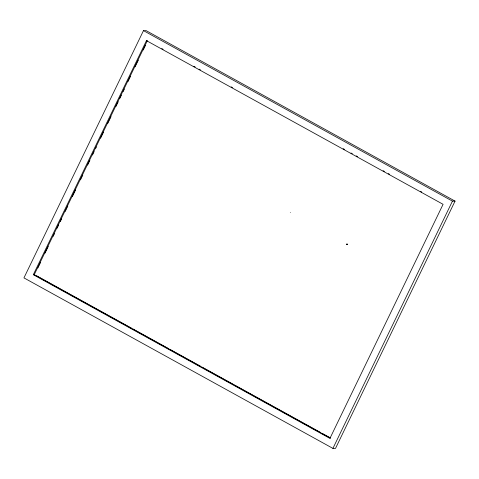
<?xml version="1.0" encoding="UTF-8"?>
<svg xmlns="http://www.w3.org/2000/svg" width="479" height="479" viewBox="0 0 479 479"><rect width="100%" height="100%" fill="white"/><g stroke="black" fill="none" stroke-linecap="round" stroke-linejoin="round"><path stroke-width="0.72" d="M143.478 30.632L23.95 277.886L332.923 448.392L335.522 448.368L455.05 201.114L146.077 30.608L143.478 30.632L452.451 201.138L455.05 201.114M33.314 274.701L146.466 40.637L147.376 40.625L34.225 274.695L33.314 274.701L329.929 438.387L443.081 204.317L146.466 40.637M37.871 267.965L40.47 262.582M45.02 253.169L48.271 246.44M53.151 236.351L54.45 233.662M57.055 228.279L58.678 224.92M60.306 221.555L61.605 218.867M65.18 211.467L67.784 206.084M72.335 196.671L75.586 189.941M80.46 179.853L82.741 175.146M87.615 165.057L89.89 160.345M92.495 154.968L94.118 151.603M95.746 148.239L96.393 146.897M100.62 138.15L103.548 132.096M107.775 123.354L111.026 116.631M115.906 106.542L118.181 101.829M119.804 98.47L121.432 95.105M123.055 91.74L124.36 89.052M127.935 81.652L130.533 76.275M135.09 66.856L138.341 60.132M143.215 50.044L145.49 45.331M332.923 448.392L452.451 201.138M346.976 244.068L346.988 244.404L346.934 244.086M347.071 244.398L347.018 244.062L347.03 244.404M346.856 244.242L347.095 244.08M290.346 212.508L290.304 212.526M161.782 48.577L163.094 49.301M193.869 66.282L195.181 67.006M199.108 69.174L200.414 69.898M231.189 86.879L232.501 87.603M343.156 148.67L344.467 149.388M351.017 153.005L352.322 153.723M356.25 155.897L357.562 156.615M383.098 170.71L384.409 171.428M388.337 173.602L389.649 174.32M420.424 191.307L421.73 192.025M36.584 275.772L131.521 328.169M132.833 328.893L168.847 348.766M170.159 349.484L200.929 366.471M202.24 367.195L233.016 384.176M234.327 384.9L320.756 432.597M322.062 433.315L330.576 438.016M34.225 274.695L330.187 438.016"/></g></svg>
